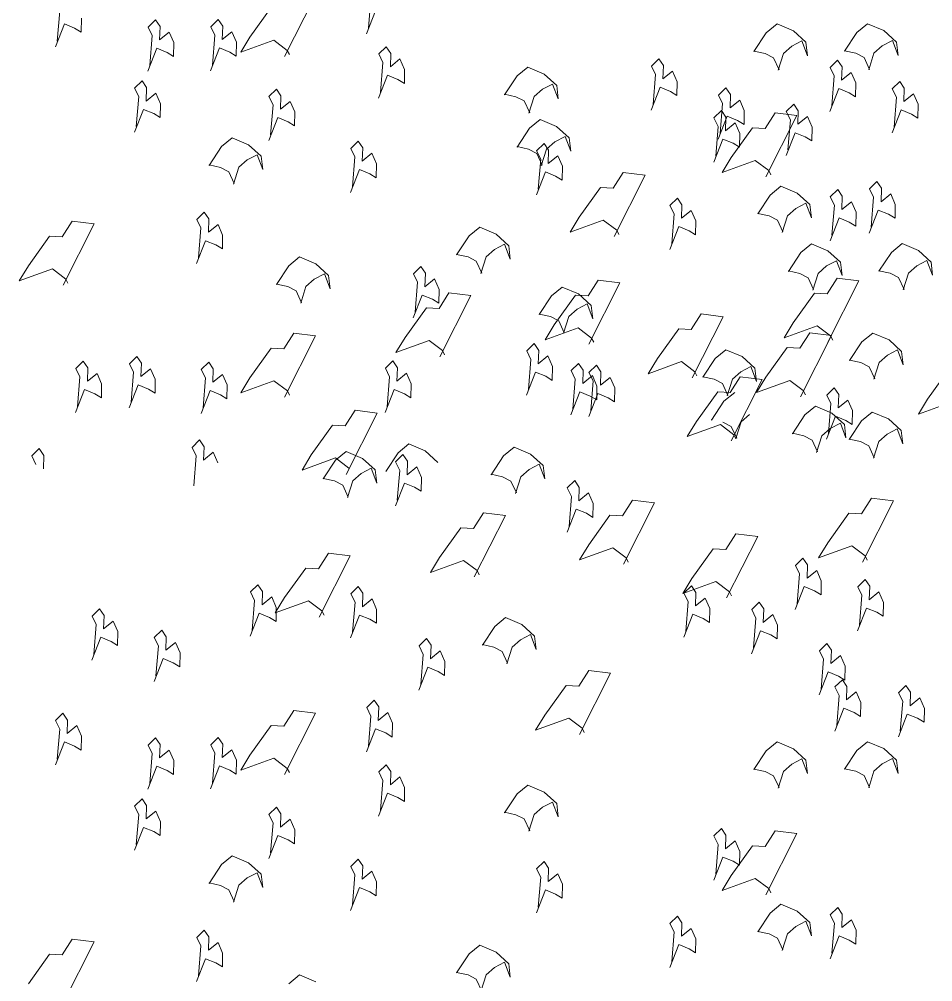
# Model space of a CAD drawing. Header units: millimetres. Extents: x 318905 to 439572, y -5133 to 105868.
# Drawn here: x 437510 to 438276, y 663 to 1470 of the extents above; entities that cross this region are included whole.
import ezdxf

# ---------------------------------------------------------------- set-up
doc = ezdxf.new("R2010")
doc.units = ezdxf.units.MM
doc.header["$MEASUREMENT"] = 0
doc.layers.add('INTI_Agencement_Stylo_No__82', color=7, linetype='Continuous', lineweight=13, true_color=0xaaaaaa)

# ---------------------------------------------------------------- blocks, each defined once
blk = doc.blocks.new('haie[5]', base_point=(438117.27, -361.73))
at = {"layer": 'INTI_Agencement_Stylo_No__82', "linetype": 'Continuous'}
for p, q in [((437732.18, 1438.63), (437758.23, 1490.01)), ((437804.64, 1487.72), (437802.62, 1462.59)), ((437720.92, 1479.79), (437703.06, 1454.93)), ((437543.61, 1476.78), (437541.59, 1451.65)), ((437561.59, 1459.2), (437561.78, 1470.8)), ((437623.94, 1469.53), (437617.71, 1463.38)), ((437627.76, 1463.89), (437623.94, 1469.53)), ((437676.55, 1469.75), (437670.31, 1463.6)), ((437680.37, 1464.14), (437676.55, 1469.75)), ((437801.02, 1457.82), (437808.54, 1477.08)), ((437539.98, 1446.86), (437547.49, 1466.1)), ((437547.49, 1466.1), (437556.14, 1462.58)), ((437556.14, 1462.58), (437561.59, 1459.2)), ((437617.71, 1463.38), (437621.16, 1456.31)), ((437627.37, 1452.64), (437627.76, 1463.89)), ((437670.31, 1463.6), (437673.78, 1456.52)), ((437679.97, 1452.89), (437680.37, 1464.14)), ((438145.3, 1466), (438136.31, 1458.69)), ((438159.01, 1460.15), (438145.3, 1466)), ((438221.22, 1466.18), (438212.21, 1458.88)), ((438234.91, 1460.4), (438221.22, 1466.18)), ((437621.16, 1456.31), (437619.14, 1431.17)), ((437635.47, 1459.24), (437627.37, 1452.64)), ((437639.32, 1450.35), (437635.47, 1459.24)), ((437673.78, 1456.52), (437671.75, 1431.42)), ((437688.1, 1459.45), (437679.97, 1452.89)), ((437691.95, 1450.6), (437688.1, 1459.45)), ((437703.06, 1454.93), (437695.43, 1442.22)), ((438136.31, 1458.69), (438125.92, 1442.89)), ((438169.57, 1450.6), (438159.01, 1460.15)), ((438212.21, 1458.88), (438201.83, 1443.11)), ((438245.49, 1450.79), (438234.91, 1460.4)), ((437617.53, 1426.35), (437625.06, 1445.63)), ((437625.06, 1445.63), (437633.68, 1442.08)), ((437639.15, 1438.73), (437639.32, 1450.35)), ((437670.15, 1426.66), (437677.68, 1445.88)), ((437677.68, 1445.88), (437686.29, 1442.33)), ((437691.74, 1438.97), (437691.95, 1450.6)), ((437695.43, 1442.22), (437723.22, 1452.36)), ((437723.22, 1452.36), (437734.51, 1443.84)), ((437817.51, 1446.94), (437811.29, 1440.81)), ((437821.35, 1441.32), (437817.51, 1446.94)), ((438150.71, 1441.3), (438157.71, 1447.45)), ((438157.71, 1447.45), (438166.2, 1451.85)), ((438166.2, 1451.85), (438170.89, 1439.4)), ((438170.89, 1439.4), (438169.57, 1450.6)), ((438226.64, 1441.51), (438233.64, 1447.67)), ((438233.64, 1447.67), (438242.12, 1452.06)), ((438242.12, 1452.06), (438246.81, 1439.63)), ((438246.81, 1439.63), (438245.49, 1450.79)), ((437633.68, 1442.08), (437639.15, 1438.73)), ((437686.29, 1442.33), (437691.74, 1438.97)), ((437734.51, 1443.84), (437736.26, 1440.31)), ((437811.29, 1440.81), (437814.75, 1433.75)), ((437820.95, 1430.06), (437821.35, 1441.32)), ((438125.92, 1442.89), (438125.92, 1443.27)), ((438125.92, 1443.27), (438135.45, 1441.22)), ((438135.45, 1441.22), (438142.39, 1437.55)), ((438142.39, 1437.55), (438147, 1427.66)), ((438146.27, 1427.29), (438150.71, 1441.3)), ((438201.83, 1443.11), (438201.83, 1443.5)), ((438201.83, 1443.5), (438211.38, 1441.4)), ((438211.38, 1441.4), (438218.33, 1437.79)), ((438218.33, 1437.79), (438222.92, 1427.87)), ((438222.19, 1427.49), (438226.64, 1441.51)), ((437814.75, 1433.75), (437812.72, 1408.63)), ((437829.05, 1436.64), (437820.95, 1430.06)), ((437832.9, 1427.79), (437829.05, 1436.64)), ((437936.19, 1429.81), (437927.2, 1422.46)), ((437949.9, 1423.94), (437936.19, 1429.81)), ((438046.19, 1436.72), (438039.94, 1430.64)), ((438039.94, 1430.64), (438043.39, 1423.51)), ((438049.98, 1431.1), (438046.19, 1436.72)), ((438049.59, 1419.88), (438049.98, 1431.1)), ((438196.04, 1435.72), (438189.81, 1429.6)), ((438189.81, 1429.6), (438193.28, 1422.49)), ((438199.88, 1430.09), (438196.04, 1435.72)), ((438199.48, 1418.82), (438199.88, 1430.09)), ((437811.1, 1403.85), (437818.61, 1423.09)), ((437818.61, 1423.09), (437827.27, 1419.54)), ((437832.71, 1416.17), (437832.9, 1427.79)), ((437927.2, 1422.46), (437916.82, 1406.69)), ((437960.48, 1414.37), (437949.9, 1423.94)), ((438043.39, 1423.51), (438041.38, 1398.39)), ((438057.7, 1426.44), (438049.59, 1419.88)), ((438061.56, 1417.56), (438057.7, 1426.44)), ((438193.28, 1422.49), (438191.24, 1397.37)), ((438207.57, 1425.42), (438199.48, 1418.82)), ((438211.42, 1416.57), (438207.57, 1425.42)), ((437612.69, 1418.26), (437606.45, 1412.13)), ((437616.52, 1412.64), (437612.69, 1418.26)), ((437827.27, 1419.54), (437832.71, 1416.17)), ((437948.61, 1411.26), (437957.09, 1415.62)), ((437957.09, 1415.62), (437961.77, 1403.23)), ((437961.77, 1403.23), (437960.48, 1414.37)), ((438039.77, 1393.6), (438047.29, 1412.87)), ((438047.29, 1412.87), (438055.92, 1409.3)), ((438061.37, 1405.96), (438061.56, 1417.56)), ((438211.25, 1404.95), (438211.42, 1416.57)), ((438248.26, 1417.78), (438242.02, 1411.61)), ((438252.07, 1412.12), (438248.26, 1417.78)), ((437606.45, 1412.13), (437609.9, 1405.07)), ((437609.9, 1405.07), (437607.88, 1379.91)), ((437616.11, 1401.38), (437616.52, 1412.64)), ((437624.2, 1407.96), (437616.11, 1401.38)), ((437628.07, 1399.1), (437624.2, 1407.96)), ((437725.34, 1411.36), (437719.12, 1405.23)), ((437719.12, 1405.23), (437722.57, 1398.14)), ((437729.17, 1405.78), (437725.34, 1411.36)), ((437728.77, 1394.52), (437729.17, 1405.78)), ((437916.82, 1406.69), (437916.82, 1407.1)), ((437916.82, 1407.1), (437926.35, 1404.99)), ((437926.35, 1404.99), (437933.29, 1401.4)), ((437937.17, 1391.07), (437941.61, 1405.09)), ((437941.61, 1405.09), (437948.61, 1411.26)), ((438055.92, 1409.3), (438061.37, 1405.96)), ((438102.49, 1412.51), (438096.23, 1406.37)), ((438096.23, 1406.37), (438099.68, 1399.3)), ((438106.28, 1406.91), (438102.49, 1412.51)), ((438105.89, 1395.66), (438106.28, 1406.91)), ((438189.63, 1392.59), (438197.16, 1411.82)), ((438197.16, 1411.82), (438205.79, 1408.3)), ((438205.79, 1408.3), (438211.25, 1404.95)), ((438242.02, 1411.61), (438245.48, 1404.57)), ((438251.67, 1400.87), (438252.07, 1412.12)), ((438259.8, 1407.45), (438251.67, 1400.87)), ((438263.63, 1398.6), (438259.8, 1407.45)), ((437627.88, 1387.46), (437628.07, 1399.1)), ((437722.57, 1398.14), (437720.55, 1373.03)), ((437736.88, 1401.1), (437728.77, 1394.52)), ((437740.72, 1392.2), (437736.88, 1401.1)), ((437933.29, 1401.4), (437937.91, 1391.49)), ((438099.68, 1399.3), (438097.66, 1374.17)), ((438114, 1402.22), (438105.89, 1395.66)), ((438117.87, 1393.36), (438114, 1402.22)), ((438159.28, 1398.73), (438153.03, 1392.56)), ((438163.1, 1393.07), (438159.28, 1398.73)), ((438245.48, 1404.57), (438243.44, 1379.43)), ((438263.44, 1386.98), (438263.63, 1398.6)), ((437606.28, 1375.13), (437613.8, 1394.36)), ((437613.8, 1394.36), (437622.45, 1390.82)), ((437622.45, 1390.82), (437627.88, 1387.46)), ((437740.55, 1380.6), (437740.72, 1392.2)), ((438098.69, 1393.33), (438092.44, 1387.21)), ((438096.07, 1369.41), (438103.58, 1388.64)), ((438102.49, 1387.69), (438098.69, 1393.33)), ((438103.58, 1388.64), (438112.2, 1385.08)), ((438117.67, 1381.72), (438117.87, 1393.36)), ((438143.76, 1391.53), (438135.39, 1378.4)), ((438136.01, 1337.79), (438162.05, 1389.19)), ((438162.05, 1389.19), (438143.76, 1391.53)), ((438153.03, 1392.56), (438156.49, 1385.51)), ((438162.69, 1381.82), (438163.1, 1393.07)), ((438241.85, 1374.6), (438249.37, 1393.85)), ((438249.37, 1393.85), (438258, 1390.33)), ((438258, 1390.33), (438263.44, 1386.98)), ((437718.94, 1368.27), (437726.44, 1387.5)), ((437726.44, 1387.5), (437735.11, 1383.95)), ((437735.11, 1383.95), (437740.55, 1380.6)), ((437946.63, 1385.85), (437937.62, 1378.49)), ((437960.33, 1380.01), (437946.63, 1385.85)), ((438092.44, 1387.21), (438095.89, 1380.1)), ((438102.09, 1376.42), (438102.49, 1387.69)), ((438110.19, 1383), (438102.09, 1376.42)), ((438114.06, 1374.18), (438110.19, 1383)), ((438112.2, 1385.08), (438117.67, 1381.72)), ((438156.49, 1385.51), (438154.47, 1360.37)), ((438170.81, 1388.38), (438162.69, 1381.82)), ((438174.66, 1379.55), (438170.81, 1388.38)), ((437937.62, 1378.49), (437927.25, 1362.7)), ((437970.91, 1370.41), (437960.33, 1380.01)), ((438095.89, 1380.1), (438093.86, 1354.98)), ((438124.75, 1378.95), (438106.87, 1354.13)), ((438113.86, 1362.54), (438114.06, 1374.18)), ((438135.39, 1378.4), (438124.75, 1378.95)), ((438152.87, 1355.55), (438160.39, 1374.8)), ((438160.39, 1374.8), (438169.03, 1371.28)), ((438174.45, 1367.91), (438174.66, 1379.55)), ((437688.32, 1370.47), (437679.33, 1363.15)), ((437702.02, 1364.67), (437688.32, 1370.47)), ((437712.59, 1355.06), (437702.02, 1364.67)), ((437794.01, 1367.77), (437787.77, 1361.62)), ((437797.84, 1362.14), (437794.01, 1367.77)), ((437949.88, 1365.79), (437943.64, 1359.71)), ((437953.7, 1360.22), (437949.88, 1365.79)), ((437952.04, 1361.11), (437959.04, 1367.26)), ((437959.04, 1367.26), (437967.53, 1371.67)), ((437967.53, 1371.67), (437972.22, 1359.23)), ((437972.22, 1359.23), (437970.91, 1370.41)), ((438092.27, 1350.18), (438099.8, 1369.41)), ((438099.8, 1369.41), (438108.42, 1365.91)), ((438108.42, 1365.91), (438113.86, 1362.54)), ((438169.03, 1371.28), (438174.45, 1367.91)), ((437679.33, 1363.15), (437668.94, 1347.38)), ((437700.74, 1351.9), (437709.21, 1356.31)), ((437709.21, 1356.31), (437713.89, 1343.88)), ((437787.77, 1361.62), (437791.22, 1354.56)), ((437797.44, 1350.93), (437797.84, 1362.14)), ((437805.53, 1357.5), (437797.44, 1350.93)), ((437809.39, 1348.62), (437805.53, 1357.5)), ((437927.25, 1362.7), (437927.25, 1363.12)), ((437927.25, 1363.12), (437936.79, 1361.04)), ((437936.79, 1361.04), (437943.73, 1357.36)), ((437943.64, 1359.71), (437947.1, 1352.63)), ((437943.73, 1357.36), (437948.34, 1347.49)), ((437947.6, 1347.1), (437952.04, 1361.11)), ((437953.31, 1348.95), (437953.7, 1360.22)), ((437693.73, 1345.78), (437700.74, 1351.9)), ((437713.89, 1343.88), (437712.59, 1355.06)), ((437791.22, 1354.56), (437789.2, 1329.44)), ((437809.19, 1337.02), (437809.39, 1348.62)), ((437947.1, 1352.63), (437945.08, 1327.48)), ((437961.41, 1355.51), (437953.31, 1348.95)), ((437965.25, 1346.64), (437961.41, 1355.51)), ((438106.87, 1354.13), (438099.25, 1341.4)), ((438099.25, 1341.4), (438127.04, 1351.52)), ((438127.04, 1351.52), (438138.35, 1343.03)), ((437668.94, 1347.38), (437668.94, 1347.75)), ((437668.94, 1347.75), (437678.48, 1345.66)), ((437678.48, 1345.66), (437685.42, 1342.04)), ((437685.42, 1342.04), (437690.03, 1332.11)), ((437689.31, 1331.76), (437693.73, 1345.78)), ((437787.59, 1324.66), (437795.11, 1343.92)), ((437795.11, 1343.92), (437803.74, 1340.35)), ((437803.74, 1340.35), (437809.19, 1337.02)), ((437943.46, 1322.7), (437951, 1341.92)), ((437951, 1341.92), (437959.62, 1338.35)), ((437965.08, 1335.04), (437965.25, 1346.64)), ((438016.32, 1341.44), (438007.94, 1328.36)), ((438034.62, 1339.13), (438016.32, 1341.44)), ((438138.35, 1343.03), (438140.09, 1339.48)), ((437959.62, 1338.35), (437965.08, 1335.04)), ((438008.58, 1287.79), (438034.62, 1339.13)), ((438229.12, 1333.76), (438222.91, 1327.66)), ((438232.94, 1328.18), (438229.12, 1333.76)), ((437997.32, 1328.91), (437979.45, 1304.09)), ((438007.94, 1328.36), (437997.32, 1328.91)), ((438148.56, 1329.9), (438139.57, 1322.53)), ((438162.27, 1324.03), (438148.56, 1329.9)), ((438172.85, 1314.44), (438162.27, 1324.03)), ((438196.19, 1327.17), (438189.96, 1321)), ((438200.01, 1321.53), (438196.19, 1327.17)), ((438222.91, 1327.66), (438226.36, 1320.6)), ((438232.55, 1316.91), (438232.94, 1328.18)), ((438061.76, 1319.92), (438055.53, 1313.75)), ((438065.59, 1314.28), (438061.76, 1319.92)), ((438139.57, 1322.53), (438129.19, 1306.75)), ((438189.96, 1321), (438193.43, 1313.95)), ((438199.62, 1310.26), (438200.01, 1321.53)), ((438207.71, 1316.85), (438199.62, 1310.26)), ((438211.57, 1308.01), (438207.71, 1316.85)), ((438226.36, 1320.6), (438224.33, 1295.44)), ((438240.67, 1323.48), (438232.55, 1316.91)), ((438244.53, 1314.61), (438240.67, 1323.48)), ((437664.86, 1308.15), (437658.64, 1302.02)), ((437668.69, 1302.53), (437664.86, 1308.15)), ((438055.53, 1313.75), (438058.97, 1306.69)), ((438065.2, 1303.01), (438065.59, 1314.28)), ((438073.29, 1309.6), (438065.2, 1303.01)), ((438077.13, 1300.75), (438073.29, 1309.6)), ((438153.98, 1305.12), (438160.97, 1311.3)), ((438160.97, 1311.3), (438169.47, 1315.71)), ((438169.47, 1315.71), (438174.15, 1303.26)), ((438174.15, 1303.26), (438172.85, 1314.44)), ((438193.43, 1313.95), (438191.39, 1288.82)), ((438211.39, 1296.37), (438211.57, 1308.01)), ((438222.73, 1290.66), (438230.26, 1309.89)), ((438230.26, 1309.89), (438238.88, 1306.35)), ((438244.33, 1303.02), (438244.53, 1314.61)), ((437554.17, 1300.56), (437545.81, 1287.46)), ((437572.48, 1298.23), (437554.17, 1300.56)), ((437658.64, 1302.02), (437662.09, 1294.94)), ((437668.3, 1291.26), (437668.69, 1302.53)), ((437979.45, 1304.09), (437971.81, 1291.34)), ((437971.81, 1291.34), (437999.61, 1301.48)), ((437999.61, 1301.48), (438010.91, 1292.98)), ((438058.97, 1306.69), (438056.96, 1281.57)), ((438076.97, 1289.12), (438077.13, 1300.75)), ((438129.19, 1306.75), (438129.19, 1307.12)), ((438129.19, 1307.12), (438138.73, 1305.08)), ((438138.73, 1305.08), (438145.67, 1301.41)), ((438145.67, 1301.41), (438150.28, 1291.52)), ((438149.54, 1291.12), (438153.98, 1305.12)), ((438189.79, 1284.06), (438197.32, 1303.3)), ((438197.32, 1303.3), (438205.94, 1299.73)), ((438205.94, 1299.73), (438211.39, 1296.37)), ((438238.88, 1306.35), (438244.33, 1303.02)), ((437546.42, 1246.87), (437572.48, 1298.23)), ((437662.09, 1294.94), (437660.06, 1269.78)), ((437676.4, 1297.85), (437668.3, 1291.26)), ((437680.26, 1288.97), (437676.4, 1297.85)), ((437895.96, 1295.47), (437886.96, 1288.17)), ((437909.65, 1289.63), (437895.96, 1295.47)), ((438010.91, 1292.98), (438012.64, 1289.4)), ((438055.35, 1276.81), (438062.88, 1296.05)), ((438062.88, 1296.05), (438071.51, 1292.48)), ((438071.51, 1292.48), (438076.97, 1289.12)), ((437535.17, 1287.98), (437517.3, 1263.19)), ((437545.81, 1287.46), (437535.17, 1287.98)), ((437658.46, 1265.01), (437665.99, 1284.23)), ((437665.99, 1284.23), (437674.61, 1280.7)), ((437680.08, 1277.39), (437680.26, 1288.97)), ((437886.96, 1288.17), (437876.55, 1272.37)), ((437920.22, 1280.02), (437909.65, 1289.63)), ((437674.61, 1280.7), (437680.08, 1277.39)), ((437901.38, 1270.71), (437908.37, 1276.92)), ((437908.37, 1276.92), (437916.85, 1281.33)), ((437916.85, 1281.33), (437921.51, 1268.86)), ((437921.51, 1268.86), (437920.22, 1280.02)), ((438174.31, 1281.58), (438165.29, 1274.23)), ((438187.99, 1275.71), (438174.31, 1281.58)), ((438198.57, 1266.12), (438187.99, 1275.71)), ((438250.2, 1281.74), (438241.2, 1274.41)), ((438263.92, 1275.94), (438250.2, 1281.74)), ((438274.48, 1266.35), (438263.92, 1275.94)), ((437744.79, 1270.56), (437735.77, 1263.24)), ((437758.48, 1264.76), (437744.79, 1270.56)), ((437876.55, 1272.37), (437876.55, 1272.75)), ((437876.55, 1272.75), (437886.11, 1270.68)), ((437886.11, 1270.68), (437893.05, 1267.03)), ((437896.92, 1256.69), (437901.38, 1270.71)), ((438165.29, 1274.23), (438154.9, 1258.45)), ((438186.7, 1263.02), (438195.19, 1267.37)), ((438195.19, 1267.37), (438199.87, 1254.98)), ((438241.2, 1274.41), (438230.83, 1258.67)), ((438262.62, 1263.21), (438271.11, 1267.62)), ((438271.11, 1267.62), (438275.79, 1255.18)), ((437517.3, 1263.19), (437509.67, 1250.46)), ((437509.67, 1250.46), (437537.46, 1260.58)), ((437537.46, 1260.58), (437548.75, 1252.07)), ((437735.77, 1263.24), (437725.41, 1247.49)), ((437769.06, 1255.17), (437758.48, 1264.76)), ((437846.5, 1262.52), (437840.27, 1256.37)), ((437850.33, 1256.86), (437846.5, 1262.52)), ((437893.05, 1267.03), (437897.67, 1257.11)), ((438179.7, 1256.84), (438186.7, 1263.02)), ((438199.87, 1254.98), (438198.57, 1266.12)), ((438255.62, 1257.04), (438262.62, 1263.21)), ((438275.79, 1255.18), (438274.48, 1266.35)), ((437548.75, 1252.07), (437550.51, 1248.52)), ((437750.18, 1245.82), (437757.19, 1252.03)), ((437757.19, 1252.03), (437765.68, 1256.42)), ((437765.68, 1256.42), (437770.35, 1243.98)), ((437770.35, 1243.98), (437769.06, 1255.17)), ((437840.27, 1256.37), (437843.73, 1249.31)), ((437849.93, 1245.62), (437850.33, 1256.86)), ((437858.03, 1252.19), (437849.93, 1245.62)), ((437861.88, 1243.34), (437858.03, 1252.19)), ((438154.9, 1258.45), (438154.9, 1258.83)), ((438154.9, 1258.83), (438164.43, 1256.76)), ((438164.43, 1256.76), (438171.39, 1253.13)), ((438171.39, 1253.13), (438175.99, 1243.19)), ((438175.25, 1242.83), (438179.7, 1256.84)), ((438195.67, 1252.83), (438187.31, 1239.7)), ((438213.97, 1250.5), (438195.67, 1252.83)), ((438230.83, 1258.67), (438230.83, 1259.05)), ((438230.83, 1259.05), (438240.35, 1256.94)), ((438240.35, 1256.94), (438247.31, 1253.36)), ((438247.31, 1253.36), (438251.92, 1243.43)), ((438251.17, 1243.01), (438255.62, 1257.04)), ((437725.41, 1247.49), (437725.4, 1247.85)), ((437725.4, 1247.85), (437734.94, 1245.77)), ((437734.94, 1245.77), (437741.88, 1242.15)), ((437745.75, 1231.81), (437750.18, 1245.82)), ((437843.73, 1249.31), (437841.7, 1224.17)), ((437861.71, 1231.72), (437861.88, 1243.34)), ((437965.18, 1245.36), (437956.18, 1237.99)), ((437978.88, 1239.52), (437965.18, 1245.36)), ((437995.21, 1251.1), (437986.84, 1238.01)), ((437987.47, 1197.4), (438013.51, 1248.78)), ((438013.51, 1248.78), (437995.21, 1251.1)), ((438187.93, 1199.1), (438213.97, 1250.5)), ((437741.88, 1242.15), (437746.48, 1232.23)), ((437840.09, 1219.39), (437847.61, 1238.63)), ((437847.61, 1238.63), (437856.25, 1235.06)), ((437856.25, 1235.06), (437861.71, 1231.72)), ((437870.15, 1240.49), (437861.78, 1227.36)), ((437862.43, 1186.77), (437888.44, 1238.15)), ((437888.44, 1238.15), (437870.15, 1240.49)), ((437956.18, 1237.99), (437945.8, 1222.21)), ((437976.2, 1238.52), (437958.34, 1213.66)), ((437986.84, 1238.01), (437976.2, 1238.52)), ((437989.47, 1229.97), (437978.88, 1239.52)), ((438176.67, 1240.22), (438158.79, 1215.4)), ((438187.31, 1239.7), (438176.67, 1240.22)), ((437851.16, 1227.88), (437833.3, 1203.07)), ((437861.78, 1227.36), (437851.16, 1227.88)), ((437977.58, 1226.81), (437986.08, 1231.18)), ((437986.08, 1231.18), (437990.77, 1218.77)), ((437990.77, 1218.77), (437989.47, 1229.97)), ((437945.8, 1222.21), (437945.8, 1222.63)), ((437945.8, 1222.63), (437955.34, 1220.55)), ((437955.34, 1220.55), (437962.29, 1216.94)), ((437966.15, 1206.59), (437970.6, 1220.62)), ((437970.6, 1220.62), (437977.58, 1226.81)), ((438081.8, 1222.79), (438073.43, 1209.71)), ((438074.06, 1169.07), (438100.09, 1220.48)), ((438100.09, 1220.48), (438081.8, 1222.79)), ((437958.34, 1213.66), (437950.72, 1201)), ((437950.72, 1201), (437978.5, 1211.13)), ((437962.29, 1216.94), (437966.9, 1207.01)), ((437978.5, 1211.13), (437989.81, 1202.61)), ((438158.79, 1215.4), (438151.17, 1202.66)), ((438151.17, 1202.66), (438178.96, 1212.82)), ((438178.96, 1212.82), (438190.28, 1204.3)), ((437739.98, 1206.73), (437731.62, 1193.58)), ((437732.24, 1152.99), (437758.28, 1204.37)), ((437758.28, 1204.37), (437739.98, 1206.73)), ((437833.3, 1203.07), (437825.67, 1190.32)), ((438062.81, 1210.22), (438044.93, 1185.35)), ((438073.43, 1209.71), (438062.81, 1210.22)), ((438172.74, 1207.08), (438164.37, 1193.98)), ((438164.99, 1153.37), (438191.03, 1204.73)), ((438191.03, 1204.73), (438172.74, 1207.08)), ((438190.28, 1204.3), (438192.02, 1200.74)), ((438225.57, 1206.79), (438216.58, 1199.47)), ((438239.27, 1200.94), (438225.57, 1206.79)), ((437825.67, 1190.32), (437853.45, 1200.48)), ((437853.45, 1200.48), (437864.74, 1192)), ((437941.61, 1197.89), (437935.38, 1191.72)), ((437945.43, 1192.25), (437941.61, 1197.89)), ((437989.81, 1202.61), (437991.55, 1199.07)), ((438216.58, 1199.47), (438206.18, 1183.7)), ((438249.82, 1191.37), (438239.27, 1200.94)), ((437608.36, 1187.14), (437602.12, 1181.01)), ((437612.18, 1181.53), (437608.36, 1187.14)), ((437720.99, 1194.13), (437703.13, 1169.31)), ((437731.62, 1193.58), (437720.99, 1194.13)), ((437864.74, 1192), (437866.49, 1188.42)), ((437935.38, 1191.72), (437938.83, 1184.68)), ((437945.04, 1180.98), (437945.43, 1192.25)), ((437953.14, 1187.56), (437945.04, 1180.98)), ((437956.99, 1178.74), (437953.14, 1187.56)), ((438102.43, 1192.82), (438093.43, 1185.5)), ((438116.13, 1186.98), (438102.43, 1192.82)), ((438126.69, 1177.39), (438116.13, 1186.98)), ((438153.72, 1194.51), (438135.87, 1169.69)), ((438164.37, 1193.98), (438153.72, 1194.51)), ((438230.98, 1182.09), (438237.97, 1188.23)), ((438237.97, 1188.23), (438246.48, 1192.62)), ((438246.48, 1192.62), (438251.14, 1180.19)), ((438251.14, 1180.19), (438249.82, 1191.37)), ((437563.41, 1183.25), (437557.16, 1177.1)), ((437567.2, 1177.59), (437563.41, 1183.25)), ((437602.12, 1181.01), (437605.57, 1173.91)), ((437611.79, 1170.27), (437612.18, 1181.53)), ((437668.66, 1182.39), (437662.39, 1176.26)), ((437672.47, 1176.78), (437668.66, 1182.39)), ((437822.99, 1183.34), (437816.77, 1177.2)), ((437826.82, 1177.69), (437822.99, 1183.34)), ((437938.83, 1184.68), (437936.81, 1159.56)), ((437956.8, 1167.11), (437956.99, 1178.74)), ((437978.86, 1181.33), (437972.63, 1175.24)), ((437982.69, 1175.74), (437978.86, 1181.33)), ((437993.83, 1179.94), (437987.58, 1173.8)), ((437997.63, 1174.31), (437993.83, 1179.94)), ((438044.93, 1185.35), (438037.31, 1172.67)), ((438037.31, 1172.67), (438065.1, 1182.78)), ((438065.1, 1182.78), (438076.39, 1174.28)), ((438093.43, 1185.5), (438083.06, 1169.73)), ((438114.83, 1174.25), (438123.33, 1178.66)), ((438123.33, 1178.66), (438128.01, 1166.22)), ((438206.18, 1183.7), (438206.17, 1184.04)), ((438206.17, 1184.04), (438215.72, 1181.99)), ((438215.72, 1181.99), (438222.67, 1178.34)), ((438226.55, 1168.08), (438230.98, 1182.09)), ((437557.16, 1177.1), (437560.62, 1170.02)), ((437566.81, 1166.34), (437567.2, 1177.59)), ((437574.91, 1172.9), (437566.81, 1166.34)), ((437578.79, 1164.09), (437574.91, 1172.9)), ((437605.57, 1173.91), (437603.56, 1148.78)), ((437619.89, 1176.88), (437611.79, 1170.27)), ((437623.74, 1167.98), (437619.89, 1176.88)), ((437662.39, 1176.26), (437665.87, 1169.18)), ((437672.07, 1165.51), (437672.47, 1176.78)), ((437680.19, 1172.09), (437672.07, 1165.51)), ((437684.04, 1163.26), (437680.19, 1172.09)), ((437816.77, 1177.2), (437820.2, 1170.12)), ((437826.43, 1166.45), (437826.82, 1177.69)), ((437834.53, 1173.06), (437826.43, 1166.45)), ((437838.38, 1164.18), (437834.53, 1173.06)), ((437935.2, 1154.73), (437942.73, 1173.95)), ((437942.73, 1173.95), (437951.35, 1170.47)), ((437972.63, 1175.24), (437976.08, 1168.19)), ((437982.3, 1164.49), (437982.69, 1175.74)), ((437990.39, 1171.07), (437982.3, 1164.49)), ((437987.58, 1173.8), (437991.03, 1166.73)), ((437994.24, 1162.19), (437990.39, 1171.07)), ((437997.22, 1163.02), (437997.63, 1174.31)), ((438076.39, 1174.28), (438078.12, 1170.75)), ((438107.83, 1168.13), (438114.83, 1174.25)), ((438128.01, 1166.22), (438126.69, 1177.39)), ((438222.67, 1178.34), (438227.27, 1168.43)), ((438289.47, 1176.25), (438271.62, 1151.4)), ((437560.62, 1170.02), (437558.59, 1144.92)), ((437578.58, 1152.47), (437578.79, 1164.09)), ((437601.94, 1144.03), (437609.46, 1163.26)), ((437609.46, 1163.26), (437618.1, 1159.74)), ((437623.56, 1156.32), (437623.74, 1167.98)), ((437665.87, 1169.18), (437663.84, 1144.06)), ((437683.83, 1151.62), (437684.04, 1163.26)), ((437703.13, 1169.31), (437695.49, 1156.56)), ((437695.49, 1156.56), (437723.29, 1166.71)), ((437723.29, 1166.71), (437734.58, 1158.17)), ((437820.2, 1170.12), (437818.19, 1144.98)), ((437838.16, 1152.54), (437838.38, 1164.18)), ((437951.35, 1170.47), (437956.8, 1167.11)), ((437976.08, 1168.19), (437974.06, 1143.04)), ((437991.03, 1166.73), (437989.01, 1141.59)), ((438005.34, 1169.6), (437997.22, 1163.02)), ((438009.2, 1160.77), (438005.34, 1169.6)), ((438083.06, 1169.73), (438083.05, 1170.12)), ((438083.05, 1170.12), (438092.59, 1168.03)), ((438092.59, 1168.03), (438099.52, 1164.39)), ((438099.52, 1164.39), (438104.13, 1154.46)), ((438103.39, 1154.11), (438107.83, 1168.13)), ((438114.51, 1170.04), (438106.14, 1156.93)), ((438106.78, 1116.3), (438132.79, 1167.68)), ((438132.79, 1167.68), (438114.51, 1170.04)), ((438135.87, 1169.69), (438128.23, 1156.96)), ((438128.23, 1156.96), (438156.03, 1167.1)), ((438156.03, 1167.1), (438167.34, 1158.59)), ((437556.99, 1140.1), (437564.5, 1159.33)), ((437564.5, 1159.33), (437573.14, 1155.81)), ((437573.14, 1155.81), (437578.58, 1152.47)), ((437618.1, 1159.74), (437623.56, 1156.32)), ((437662.25, 1139.24), (437669.76, 1158.51)), ((437669.76, 1158.51), (437678.41, 1155)), ((437678.41, 1155), (437683.83, 1151.62)), ((437734.58, 1158.17), (437736.33, 1154.63)), ((437816.58, 1140.22), (437824.1, 1159.44)), ((437824.1, 1159.44), (437832.74, 1155.91)), ((437832.74, 1155.91), (437838.16, 1152.54)), ((437972.46, 1138.24), (437979.98, 1157.47)), ((437979.98, 1157.47), (437988.62, 1153.93)), ((437987.41, 1136.79), (437994.92, 1156.02)), ((437994.07, 1150.62), (437994.24, 1162.19)), ((437994.92, 1156.02), (438003.56, 1152.5)), ((438009.01, 1149.14), (438009.2, 1160.77)), ((438095.52, 1157.46), (438077.65, 1132.59)), ((438106.14, 1156.93), (438095.52, 1157.46)), ((438109.81, 1156.95), (438100.81, 1149.65)), ((438167.34, 1158.59), (438169.07, 1155.04)), ((438193.22, 1160.83), (438186.97, 1154.68)), ((438186.97, 1154.68), (438190.44, 1147.61)), ((438197.05, 1155.21), (438193.22, 1160.83)), ((438196.64, 1143.94), (438197.05, 1155.21)), ((437988.62, 1153.93), (437994.07, 1150.62)), ((438003.56, 1152.5), (438009.01, 1149.14)), ((438100.81, 1149.65), (438090.42, 1133.84)), ((438190.44, 1147.61), (438188.4, 1122.48)), ((438204.76, 1150.55), (438196.64, 1143.94)), ((438208.59, 1141.68), (438204.76, 1150.55)), ((438271.62, 1151.4), (438263.98, 1138.69)), ((438263.98, 1138.69), (438291.77, 1148.83)), ((437791.53, 1141.98), (437783.15, 1128.86)), ((437783.78, 1088.25), (437809.83, 1139.65)), ((437809.83, 1139.65), (437791.53, 1141.98)), ((438115.2, 1132.24), (438122.21, 1138.38)), ((438177.55, 1145.44), (438168.54, 1138.11)), ((438191.25, 1139.59), (438177.55, 1145.44)), ((438201.84, 1129.96), (438191.25, 1139.59)), ((438208.4, 1130.03), (438208.59, 1141.68)), ((438225.17, 1140.53), (438216.17, 1133.21)), ((438238.88, 1134.71), (438225.17, 1140.53)), ((438077.65, 1132.59), (438070.02, 1119.91)), ((438090.42, 1133.84), (438090.41, 1134.2)), ((438099.94, 1132.16), (438106.89, 1128.52)), ((438110.79, 1118.19), (438115.2, 1132.24)), ((438168.54, 1138.11), (438158.17, 1122.31)), ((438186.81, 1117.7), (438194.34, 1136.97)), ((438189.95, 1126.84), (438198.45, 1131.27)), ((438194.34, 1136.97), (438202.97, 1133.41)), ((438198.45, 1131.27), (438203.14, 1118.82)), ((438202.97, 1133.41), (438208.4, 1130.03)), ((438216.17, 1133.21), (438205.8, 1117.43)), ((438249.46, 1125.12), (438238.88, 1134.71)), ((437772.53, 1129.41), (437754.66, 1104.55)), ((437783.15, 1128.86), (437772.53, 1129.41)), ((438070.02, 1119.91), (438097.82, 1130.05)), ((438097.82, 1130.05), (438109.1, 1121.53)), ((438106.89, 1128.52), (438111.49, 1118.6)), ((438158.17, 1122.31), (438158.16, 1122.69)), ((438158.16, 1122.69), (438167.71, 1120.64)), ((438182.97, 1120.68), (438189.95, 1126.84)), ((438203.14, 1118.82), (438201.84, 1129.96)), ((438237.59, 1121.98), (438246.07, 1126.4)), ((438246.07, 1126.4), (438250.76, 1113.94)), ((438250.76, 1113.94), (438249.46, 1125.12)), ((437660.93, 1117.09), (437654.69, 1110.92)), ((437664.72, 1111.41), (437660.93, 1117.09)), ((438109.1, 1121.53), (438110.84, 1118.01)), ((438167.71, 1120.64), (438174.66, 1116.99)), ((438174.66, 1116.99), (438179.27, 1107.06)), ((438178.52, 1106.66), (438182.97, 1120.68)), ((438205.8, 1117.43), (438205.8, 1117.81)), ((438205.8, 1117.81), (438215.33, 1115.76)), ((438215.33, 1115.76), (438222.27, 1112.11)), ((438226.16, 1101.77), (438230.58, 1115.79)), ((438230.58, 1115.79), (438237.59, 1121.98)), ((437526.49, 1109.84), (437520.26, 1103.67)), ((437530.3, 1104.16), (437526.49, 1109.84)), ((437654.69, 1110.92), (437658.14, 1103.87)), ((437664.34, 1100.18), (437664.72, 1111.41)), ((437672.45, 1106.78), (437664.34, 1100.18)), ((437676.3, 1097.89), (437672.45, 1106.78)), ((437783.94, 1107.56), (437774.93, 1100.22)), ((437797.64, 1101.69), (437783.94, 1107.56)), ((437827.55, 1106.38), (437817.17, 1090.6)), ((437836.55, 1113.73), (437827.55, 1106.38)), ((437850.24, 1107.91), (437836.55, 1113.73)), ((437860.82, 1098.32), (437850.24, 1107.91)), ((437924.94, 1111.03), (437915.94, 1103.69)), ((437938.64, 1105.17), (437924.94, 1111.03)), ((438222.27, 1112.11), (438226.89, 1102.18)), ((437520.26, 1103.67), (437523.68, 1096.61)), ((437529.91, 1092.93), (437530.3, 1104.16)), ((437658.14, 1103.87), (437656.12, 1078.73)), ((437754.66, 1104.55), (437747.03, 1091.89)), ((437747.03, 1091.89), (437774.83, 1102)), ((437774.93, 1100.22), (437764.55, 1084.45)), ((437774.83, 1102), (437786.11, 1093.48)), ((437808.22, 1092.14), (437797.64, 1101.69)), ((437831.57, 1104.85), (437825.33, 1098.68)), ((437825.33, 1098.68), (437828.79, 1091.62)), ((437835.38, 1099.19), (437831.57, 1104.85)), ((437834.99, 1087.94), (437835.38, 1099.19)), ((437915.94, 1103.69), (437905.55, 1087.92)), ((437949.2, 1095.6), (437938.64, 1105.17)), ((437796.35, 1088.99), (437804.83, 1093.38)), ((437804.83, 1093.38), (437809.52, 1080.94)), ((437809.52, 1080.94), (437808.22, 1092.14)), ((437828.79, 1091.62), (437826.77, 1066.48)), ((437843.1, 1094.55), (437834.99, 1087.94)), ((437846.95, 1085.69), (437843.1, 1094.55)), ((437930.36, 1086.27), (437937.35, 1092.46)), ((437937.35, 1092.46), (437945.86, 1096.87)), ((437945.86, 1096.87), (437950.52, 1084.42)), ((437950.52, 1084.42), (437949.2, 1095.6)), ((437764.55, 1084.45), (437764.55, 1084.81)), ((437764.55, 1084.81), (437774.1, 1082.76)), ((437774.1, 1082.76), (437781.04, 1079.11)), ((437784.91, 1068.78), (437789.36, 1082.8)), ((437789.36, 1082.8), (437796.35, 1088.99)), ((437846.76, 1074.03), (437846.95, 1085.69)), ((437905.55, 1087.92), (437905.55, 1088.28)), ((437905.55, 1088.28), (437915.11, 1086.22)), ((437915.11, 1086.22), (437922.04, 1082.59)), ((437922.04, 1082.59), (437926.65, 1072.68)), ((437925.91, 1072.26), (437930.36, 1086.27)), ((437975.66, 1083), (437969.41, 1076.84)), ((437979.48, 1077.34), (437975.66, 1083)), ((437781.04, 1079.11), (437785.65, 1069.18)), ((437825.16, 1061.72), (437832.69, 1080.95)), ((437832.69, 1080.95), (437841.32, 1077.41)), ((437841.32, 1077.41), (437846.76, 1074.03)), ((437969.41, 1076.84), (437972.86, 1069.76)), ((437979.08, 1066.09), (437979.48, 1077.34)), ((437972.86, 1069.76), (437970.86, 1044.64)), ((437987.19, 1072.65), (437979.08, 1066.09)), ((437991.03, 1063.84), (437987.19, 1072.65)), ((438024.2, 1066.65), (438015.83, 1053.53)), ((438042.5, 1064.34), (438024.2, 1066.65)), ((438224.64, 1068.38), (438216.3, 1055.24)), ((438216.91, 1014.64), (438242.95, 1066.03)), ((438242.95, 1066.03), (438224.64, 1068.38)), ((437969.26, 1039.88), (437976.77, 1059.1)), ((437976.77, 1059.1), (437985.41, 1055.57)), ((437990.84, 1052.18), (437991.03, 1063.84)), ((438016.46, 1012.94), (438042.5, 1064.34)), ((437899.14, 1056.03), (437890.77, 1042.9)), ((437891.4, 1002.31), (437917.42, 1053.73)), ((437917.42, 1053.73), (437899.14, 1056.03)), ((437985.41, 1055.57), (437990.84, 1052.18)), ((438005.18, 1054.1), (437987.33, 1029.22)), ((438015.83, 1053.53), (438005.18, 1054.1)), ((438205.65, 1055.78), (438187.79, 1030.95)), ((438216.3, 1055.24), (438205.65, 1055.78)), ((437880.15, 1043.45), (437862.29, 1018.61)), ((437890.77, 1042.9), (437880.15, 1043.45)), ((438110.78, 1038.35), (438102.4, 1025.24)), ((438103.05, 984.63), (438129.08, 1036.02)), ((438129.08, 1036.02), (438110.78, 1038.35)), ((437987.33, 1029.22), (437979.72, 1016.53)), ((437979.72, 1016.53), (438007.5, 1026.67)), ((438007.5, 1026.67), (438018.82, 1018.16)), ((438091.78, 1025.8), (438073.92, 1000.93)), ((438102.4, 1025.24), (438091.78, 1025.8)), ((438187.79, 1030.95), (438180.17, 1018.25)), ((438180.17, 1018.25), (438207.95, 1028.36)), ((438207.95, 1028.36), (438219.27, 1019.86)), ((437768.97, 1022.27), (437760.61, 1009.13)), ((437761.23, 968.57), (437787.27, 1019.9)), ((437787.27, 1019.9), (437768.97, 1022.27)), ((437862.29, 1018.61), (437854.65, 1005.88)), ((438018.82, 1018.16), (438020.53, 1014.59)), ((438167.05, 1018.01), (438160.84, 1011.84)), ((438170.89, 1012.35), (438167.05, 1018.01)), ((438219.27, 1019.86), (438220.99, 1016.31)), ((437749.97, 1009.67), (437732.12, 984.87)), ((437760.61, 1009.13), (437749.97, 1009.67)), ((437854.65, 1005.88), (437882.43, 1016.03)), ((437882.43, 1016.03), (437893.74, 1007.53)), ((438160.84, 1011.84), (438164.29, 1004.78)), ((438170.49, 1001.1), (438170.89, 1012.35)), ((437893.74, 1007.53), (437895.47, 1003.96)), ((438164.29, 1004.78), (438162.25, 979.7)), ((438178.59, 1007.66), (438170.49, 1001.1)), ((438182.45, 998.85), (438178.59, 1007.66)), ((437709.91, 995.71), (437703.68, 989.6)), ((437713.72, 990.09), (437709.91, 995.71)), ((437794.09, 994.13), (437787.86, 988)), ((437797.91, 988.54), (437794.09, 994.13)), ((438073.92, 1000.93), (438066.29, 988.23)), ((438066.29, 988.23), (438094.08, 998.31)), ((438073.5, 994.8), (438067.25, 988.65)), ((438077.3, 989.19), (438073.5, 994.8)), ((438094.08, 998.31), (438105.37, 989.86)), ((438160.65, 974.87), (438168.18, 994.09)), ((438168.18, 994.09), (438176.81, 990.59)), ((438182.27, 987.24), (438182.45, 998.85)), ((438219.28, 1000.04), (438213.02, 993.91)), ((438213.02, 993.91), (438216.49, 986.83)), ((438223.08, 994.41), (438219.28, 1000.04)), ((438222.69, 983.16), (438223.08, 994.41)), ((437703.68, 989.6), (437707.1, 982.5)), ((437713.34, 978.82), (437713.72, 990.09)), ((437721.44, 985.4), (437713.34, 978.82)), ((437725.29, 976.57), (437721.44, 985.4)), ((437732.12, 984.87), (437724.47, 972.11)), ((437787.86, 988), (437791.31, 980.94)), ((437797.52, 977.25), (437797.91, 988.54)), ((438067.25, 988.65), (438070.7, 981.59)), ((438076.9, 977.9), (438077.3, 989.19)), ((438105.37, 989.86), (438107.11, 986.31)), ((438176.81, 990.59), (438182.27, 987.24)), ((438216.49, 986.83), (438214.46, 961.71)), ((438230.81, 989.74), (438222.69, 983.16)), ((438234.65, 980.89), (438230.81, 989.74)), ((437707.1, 982.5), (437705.1, 957.38)), ((437724.47, 972.11), (437752.28, 982.25)), ((437752.28, 982.25), (437763.58, 973.75)), ((437791.31, 980.94), (437789.29, 955.82)), ((437805.61, 983.87), (437797.52, 977.25)), ((437809.46, 974.97), (437805.61, 983.87)), ((438070.7, 981.59), (438068.68, 956.45)), ((438085.02, 984.52), (438076.9, 977.9)), ((438088.87, 975.63), (438085.02, 984.52)), ((438130.29, 980.97), (438124.05, 974.84)), ((438134.13, 975.37), (438130.29, 980.97)), ((438234.46, 969.27), (438234.65, 980.89)), ((437576.99, 975.57), (437570.75, 969.42)), ((437570.75, 969.42), (437574.21, 962.36)), ((437580.8, 969.91), (437576.99, 975.57)), ((437580.41, 958.66), (437580.8, 969.91)), ((437703.49, 952.6), (437711.01, 971.86)), ((437711.01, 971.86), (437719.65, 968.28)), ((437725.1, 964.93), (437725.29, 976.57)), ((437763.58, 973.75), (437765.31, 970.19)), ((437787.66, 951.02), (437795.19, 970.25)), ((437795.19, 970.25), (437803.83, 966.71)), ((437809.28, 963.36), (437809.46, 974.97)), ((438067.09, 951.67), (438074.6, 970.9)), ((438074.6, 970.9), (438083.23, 967.36)), ((438088.67, 964), (438088.87, 975.63)), ((438124.05, 974.84), (438127.5, 967.76)), ((438133.7, 964.08), (438134.13, 975.37)), ((438141.81, 970.69), (438133.7, 964.08)), ((438145.68, 961.83), (438141.81, 970.69)), ((438212.87, 956.9), (438220.37, 976.14)), ((438220.37, 976.14), (438229, 972.64)), ((438229, 972.64), (438234.46, 969.27)), ((437574.21, 962.36), (437572.18, 937.24)), ((437588.5, 965.25), (437580.41, 958.66)), ((437592.36, 956.39), (437588.5, 965.25)), ((437719.65, 968.28), (437725.1, 964.93)), ((437803.83, 966.71), (437809.28, 963.36)), ((437908.64, 960.79), (437898.27, 945.01)), ((437917.64, 968.1), (437908.64, 960.79)), ((437931.34, 962.25), (437917.64, 968.1)), ((437941.92, 952.68), (437931.34, 962.25)), ((438083.23, 967.36), (438088.67, 964)), ((438127.5, 967.76), (438125.48, 942.66)), ((438145.48, 950.22), (438145.68, 961.83)), ((437592.18, 944.79), (437592.36, 956.39)), ((437629.19, 957.62), (437622.94, 951.47)), ((437633, 951.97), (437629.19, 957.62)), ((437930.06, 949.54), (437938.56, 953.93)), ((437938.56, 953.93), (437943.23, 941.5)), ((437943.23, 941.5), (437941.92, 952.68)), ((438123.88, 937.85), (438131.4, 957.07)), ((438131.4, 957.07), (438140.04, 953.55)), ((438140.04, 953.55), (438145.48, 950.22)), ((437570.56, 932.41), (437578.11, 951.65)), ((437578.11, 951.65), (437586.72, 948.13)), ((437586.72, 948.13), (437592.18, 944.79)), ((437622.94, 951.47), (437626.4, 944.39)), ((437632.62, 940.72), (437633, 951.97)), ((437640.72, 947.27), (437632.62, 940.72)), ((437644.58, 938.44), (437640.72, 947.27)), ((437851.33, 950.47), (437845.08, 944.33)), ((437855.16, 944.88), (437851.33, 950.47)), ((437854.76, 933.56), (437855.16, 944.88)), ((437898.27, 945.01), (437898.26, 945.43)), ((437898.26, 945.43), (437907.8, 943.3)), ((437923.05, 943.4), (437930.06, 949.54)), ((438187.04, 946.51), (438180.81, 940.35)), ((438190.87, 940.87), (438187.04, 946.51)), ((437626.4, 944.39), (437624.37, 919.27)), ((437644.38, 926.81), (437644.58, 938.44)), ((437845.08, 944.33), (437848.54, 937.24)), ((437848.54, 937.24), (437846.52, 912.14)), ((437862.85, 940.15), (437854.76, 933.56)), ((437866.7, 931.32), (437862.85, 940.15)), ((437907.8, 943.3), (437914.74, 939.67)), ((437914.74, 939.67), (437919.35, 929.78)), ((437918.61, 929.39), (437923.05, 943.4)), ((438180.81, 940.35), (438184.26, 933.31)), ((438190.49, 929.6), (438190.87, 940.87)), ((437622.78, 914.47), (437630.29, 933.7)), ((437630.29, 933.7), (437638.92, 930.18)), ((437638.92, 930.18), (437644.38, 926.81)), ((437866.52, 919.68), (437866.7, 931.32)), ((438184.26, 933.31), (438182.24, 908.18)), ((438198.57, 936.22), (438190.49, 929.6)), ((438202.42, 927.37), (438198.57, 936.22)), ((437844.91, 907.37), (437852.44, 926.6)), ((437852.44, 926.6), (437861.07, 923.05)), ((437861.07, 923.05), (437866.52, 919.68)), ((437987.33, 923.73), (437978.95, 910.64)), ((437979.59, 870.06), (438005.62, 921.43)), ((438005.62, 921.43), (437987.33, 923.73)), ((438180.65, 903.37), (438188.15, 922.65)), ((438188.15, 922.65), (438196.79, 919.08)), ((438202.25, 915.73), (438202.42, 927.37)), ((438200.14, 916.05), (438193.9, 909.95)), ((438196.79, 919.08), (438202.25, 915.73)), ((438203.97, 910.46), (438200.14, 916.05)), ((437968.33, 911.2), (437950.47, 886.35)), ((437978.95, 910.64), (437968.33, 911.2)), ((438193.9, 909.95), (438197.38, 902.89)), ((438203.57, 899.21), (438203.97, 910.46)), ((438211.67, 905.77), (438203.57, 899.21)), ((438215.54, 896.9), (438211.67, 905.77)), ((438253.49, 911.13), (438247.26, 905.01)), ((438247.26, 905.01), (438250.72, 897.94)), ((438257.32, 905.54), (438253.49, 911.13)), ((438256.92, 894.25), (438257.32, 905.54)), ((437807.44, 898.78), (437801.19, 892.63)), ((437811.26, 893.16), (437807.44, 898.78)), ((438197.38, 902.89), (438195.35, 877.73)), ((438215.34, 885.3), (438215.54, 896.9)), ((438250.72, 897.94), (438248.69, 872.81)), ((438265.02, 900.83), (438256.92, 894.25)), ((438268.89, 892), (438265.02, 900.83)), ((437739.93, 890.17), (437731.56, 877.06)), ((437758.23, 887.85), (437739.93, 890.17)), ((437801.19, 892.63), (437804.64, 885.55)), ((437810.87, 881.89), (437811.26, 893.16)), ((437818.96, 888.46), (437810.87, 881.89)), ((437822.82, 879.63), (437818.96, 888.46)), ((438193.74, 872.94), (438201.27, 892.18)), ((438201.27, 892.18), (438209.88, 888.63)), ((438209.88, 888.63), (438215.34, 885.3)), ((438268.69, 880.36), (438268.89, 892)), ((437546.37, 887.84), (437540.17, 881.71)), ((437540.17, 881.71), (437543.61, 874.61)), ((437550.21, 882.21), (437546.37, 887.84)), ((437549.81, 870.96), (437550.21, 882.21)), ((437732.18, 836.46), (437758.23, 887.85)), ((437804.64, 885.55), (437802.62, 860.43)), ((437950.47, 886.35), (437942.81, 873.63)), ((437942.81, 873.63), (437970.61, 883.78)), ((437970.61, 883.78), (437981.92, 875.28)), ((438247.1, 868.02), (438254.61, 887.25)), ((438254.61, 887.25), (438263.24, 883.73)), ((438263.24, 883.73), (438268.69, 880.36)), ((437543.61, 874.61), (437541.59, 849.49)), ((437557.93, 877.52), (437549.81, 870.96)), ((437561.78, 868.64), (437557.93, 877.52)), ((437720.92, 877.62), (437703.06, 852.77)), ((437731.56, 877.06), (437720.92, 877.62)), ((437801.02, 855.65), (437808.54, 874.91)), ((437808.54, 874.91), (437817.18, 871.36)), ((437822.61, 867.98), (437822.82, 879.63)), ((437981.92, 875.28), (437983.66, 871.7)), ((437539.98, 844.69), (437547.49, 863.94)), ((437547.49, 863.94), (437556.14, 860.42)), ((437561.59, 857.04), (437561.78, 868.64)), ((437623.94, 867.37), (437617.71, 861.22)), ((437627.76, 861.73), (437623.94, 867.37)), ((437676.55, 867.59), (437670.31, 861.44)), ((437680.37, 861.98), (437676.55, 867.59)), ((437817.18, 871.36), (437822.61, 867.98)), ((438145.3, 863.84), (438136.31, 856.52)), ((438159.01, 857.99), (438145.3, 863.84)), ((438221.22, 864.02), (438212.21, 856.72)), ((438234.91, 858.24), (438221.22, 864.02)), ((437556.14, 860.42), (437561.59, 857.04)), ((437617.71, 861.22), (437621.16, 854.14)), ((437627.37, 850.48), (437627.76, 861.73)), ((437635.47, 857.07), (437627.37, 850.48)), ((437639.32, 848.19), (437635.47, 857.07)), ((437670.31, 861.44), (437673.78, 854.36)), ((437679.97, 850.73), (437680.37, 861.98)), ((437688.1, 857.29), (437679.97, 850.73)), ((437691.95, 848.44), (437688.1, 857.29)), ((438136.31, 856.52), (438125.92, 840.73)), ((438169.57, 848.43), (438159.01, 857.99)), ((438212.21, 856.72), (438201.83, 840.94)), ((438245.49, 848.63), (438234.91, 858.24)), ((437621.16, 854.14), (437619.14, 829)), ((437639.15, 836.57), (437639.32, 848.19)), ((437673.78, 854.36), (437671.75, 829.25)), ((437691.74, 836.8), (437691.95, 848.44)), ((437703.06, 852.77), (437695.43, 840.05)), ((437695.43, 840.05), (437723.22, 850.2)), ((437723.22, 850.2), (437734.51, 841.68)), ((438157.71, 845.29), (438166.2, 849.68)), ((438166.2, 849.68), (438170.89, 837.24)), ((438170.89, 837.24), (438169.57, 848.43)), ((438233.64, 845.51), (438242.12, 849.9)), ((438242.12, 849.9), (438246.81, 837.47)), ((438246.81, 837.47), (438245.49, 848.63)), ((437617.53, 824.19), (437625.06, 843.47)), ((437625.06, 843.47), (437633.68, 839.91)), ((437633.68, 839.91), (437639.15, 836.57)), ((437670.15, 824.49), (437677.68, 843.72)), ((437677.68, 843.72), (437686.29, 840.16)), ((437686.29, 840.16), (437691.74, 836.8)), ((437734.51, 841.68), (437736.26, 838.15)), ((437817.51, 844.78), (437811.29, 838.64)), ((437821.35, 839.15), (437817.51, 844.78)), ((438125.92, 840.73), (438125.92, 841.11)), ((438125.92, 841.11), (438135.45, 839.05)), ((438150.71, 839.13), (438157.71, 845.29)), ((438201.83, 840.94), (438201.83, 841.34)), ((438201.83, 841.34), (438211.38, 839.23)), ((438226.64, 839.35), (438233.64, 845.51)), ((437811.29, 838.64), (437814.75, 831.59)), ((437814.75, 831.59), (437812.72, 806.46)), ((437820.95, 827.9), (437821.35, 839.15)), ((437829.05, 834.48), (437820.95, 827.9)), ((437832.9, 825.63), (437829.05, 834.48)), ((438135.45, 839.05), (438142.39, 835.39)), ((438142.39, 835.39), (438147, 825.5)), ((438146.27, 825.13), (438150.71, 839.13)), ((438211.38, 839.23), (438218.33, 835.62)), ((438218.33, 835.62), (438222.92, 825.71)), ((438222.19, 825.33), (438226.64, 839.35)), ((437832.71, 814.01), (437832.9, 825.63)), ((437936.19, 827.65), (437927.2, 820.3)), ((437949.9, 821.78), (437936.19, 827.65)), ((437612.69, 816.1), (437606.45, 809.96)), ((437616.52, 810.47), (437612.69, 816.1)), ((437811.1, 801.68), (437818.61, 820.93)), ((437818.61, 820.93), (437827.27, 817.37)), ((437827.27, 817.37), (437832.71, 814.01)), ((437927.2, 820.3), (437916.82, 804.52)), ((437960.48, 812.21), (437949.9, 821.78)), ((437606.45, 809.96), (437609.9, 802.9)), ((437616.11, 799.22), (437616.52, 810.47)), ((437725.34, 809.2), (437719.12, 803.07)), ((437729.17, 803.61), (437725.34, 809.2)), ((437941.61, 802.93), (437948.61, 809.1)), ((437948.61, 809.1), (437957.09, 813.46)), ((437957.09, 813.46), (437961.77, 801.06)), ((437961.77, 801.06), (437960.48, 812.21)), ((437609.9, 802.9), (437607.88, 777.75)), ((437624.2, 805.8), (437616.11, 799.22)), ((437628.07, 796.93), (437624.2, 805.8)), ((437719.12, 803.07), (437722.57, 795.98)), ((437728.77, 792.36), (437729.17, 803.61)), ((437916.82, 804.52), (437916.82, 804.94)), ((437916.82, 804.94), (437926.35, 802.83)), ((437926.35, 802.83), (437933.29, 799.23)), ((437933.29, 799.23), (437937.91, 789.32)), ((437937.17, 788.9), (437941.61, 802.93)), ((437606.28, 772.97), (437613.8, 792.19)), ((437613.8, 792.19), (437622.45, 788.66)), ((437627.88, 785.3), (437628.07, 796.93)), ((437722.57, 795.98), (437720.55, 770.87)), ((437736.88, 798.94), (437728.77, 792.36)), ((437740.72, 790.04), (437736.88, 798.94)), ((438098.69, 791.16), (438092.44, 785.05)), ((438102.49, 785.52), (438098.69, 791.16)), ((437622.45, 788.66), (437627.88, 785.3)), ((437718.94, 766.11), (437726.44, 785.33)), ((437726.44, 785.33), (437735.11, 781.78)), ((437740.55, 778.44), (437740.72, 790.04)), ((438092.44, 785.05), (438095.89, 777.94)), ((438102.09, 774.25), (438102.49, 785.52)), ((438143.76, 789.37), (438135.39, 776.24)), ((438136.01, 735.63), (438162.05, 787.03)), ((438162.05, 787.03), (438143.76, 789.37)), ((437735.11, 781.78), (437740.55, 778.44)), ((438095.89, 777.94), (438093.86, 752.81)), ((438110.19, 780.83), (438102.09, 774.25)), ((438124.75, 776.79), (438106.87, 751.96)), ((438114.06, 772.02), (438110.19, 780.83)), ((438135.39, 776.24), (438124.75, 776.79)), ((437688.32, 768.3), (437679.33, 760.99)), ((437702.02, 762.5), (437688.32, 768.3)), ((438092.27, 748.02), (438099.8, 767.25)), ((438099.8, 767.25), (438108.42, 763.74)), ((438113.86, 760.38), (438114.06, 772.02)), ((437679.33, 760.99), (437668.94, 745.21)), ((437712.59, 752.9), (437702.02, 762.5)), ((437794.01, 765.6), (437787.77, 759.45)), ((437787.77, 759.45), (437791.22, 752.39)), ((437797.84, 759.98), (437794.01, 765.6)), ((437797.44, 748.76), (437797.84, 759.98)), ((437949.88, 763.63), (437943.64, 757.55)), ((437953.7, 758.05), (437949.88, 763.63)), ((438108.42, 763.74), (438113.86, 760.38)), ((437700.74, 749.74), (437709.21, 754.15)), ((437709.21, 754.15), (437713.89, 741.72)), ((437713.89, 741.72), (437712.59, 752.9)), ((437791.22, 752.39), (437789.2, 727.27)), ((437805.53, 755.34), (437797.44, 748.76)), ((437809.39, 746.46), (437805.53, 755.34)), ((437943.64, 757.55), (437947.1, 750.47)), ((437953.31, 746.78), (437953.7, 758.05)), ((437961.41, 753.35), (437953.31, 746.78)), ((437965.25, 744.48), (437961.41, 753.35)), ((438106.87, 751.96), (438099.25, 739.24)), ((437668.94, 745.21), (437668.94, 745.59)), ((437668.94, 745.59), (437678.48, 743.5)), ((437678.48, 743.5), (437685.42, 739.87)), ((437689.31, 729.59), (437693.73, 743.62)), ((437693.73, 743.62), (437700.74, 749.74)), ((437809.19, 734.85), (437809.39, 746.46)), ((437947.1, 750.47), (437945.08, 725.31)), ((437965.08, 732.88), (437965.25, 744.48)), ((438099.25, 739.24), (438127.04, 749.36)), ((438127.04, 749.36), (438138.35, 740.86)), ((437685.42, 739.87), (437690.03, 729.94)), ((437787.59, 722.49), (437795.11, 741.75)), ((437795.11, 741.75), (437803.74, 738.18)), ((437803.74, 738.18), (437809.19, 734.85)), ((437943.46, 720.53), (437951, 739.76)), ((437951, 739.76), (437959.62, 736.19)), ((437959.62, 736.19), (437965.08, 732.88)), ((438138.35, 740.86), (438140.09, 737.32)), ((438148.56, 727.73), (438139.57, 720.36)), ((438162.27, 721.86), (438148.56, 727.73)), ((438139.57, 720.36), (438129.19, 704.59)), ((438172.85, 712.28), (438162.27, 721.86)), ((438196.19, 725.01), (438189.96, 718.84)), ((438189.96, 718.84), (438193.43, 711.78)), ((438200.01, 719.36), (438196.19, 725.01)), ((438199.62, 708.1), (438200.01, 719.36)), ((438061.76, 717.75), (438055.53, 711.59)), ((438055.53, 711.59), (438058.97, 704.53)), ((438065.59, 712.11), (438061.76, 717.75)), ((438065.2, 700.84), (438065.59, 712.11)), ((438160.97, 709.13), (438169.47, 713.54)), ((438169.47, 713.54), (438174.15, 701.1)), ((438174.15, 701.1), (438172.85, 712.28)), ((438193.43, 711.78), (438191.39, 686.66)), ((438207.71, 714.69), (438199.62, 708.1)), ((438211.57, 705.84), (438207.71, 714.69)), ((437664.86, 705.99), (437658.64, 699.85)), ((437668.69, 700.36), (437664.86, 705.99)), ((438058.97, 704.53), (438056.96, 679.41)), ((438073.29, 707.44), (438065.2, 700.84)), ((438077.13, 698.59), (438073.29, 707.44)), ((438129.19, 704.59), (438129.19, 704.95)), ((438129.19, 704.95), (438138.73, 702.91)), ((438138.73, 702.91), (438145.67, 699.25)), ((438149.54, 688.95), (438153.98, 702.96)), ((438153.98, 702.96), (438160.97, 709.13)), ((438211.39, 694.21), (438211.57, 705.84)), ((437554.17, 698.39), (437545.81, 685.3)), ((437546.42, 644.7), (437572.48, 696.07)), ((437572.48, 696.07), (437554.17, 698.39)), ((437658.64, 699.85), (437662.09, 692.78)), ((437668.3, 689.09), (437668.69, 700.36)), ((437676.4, 695.69), (437668.3, 689.09)), ((437680.26, 686.81), (437676.4, 695.69)), ((438076.97, 686.95), (438077.13, 698.59)), ((438145.67, 699.25), (438150.28, 689.36)), ((438189.79, 681.9), (438197.32, 701.14)), ((438197.32, 701.14), (438205.94, 697.57)), ((438205.94, 697.57), (438211.39, 694.21)), ((437662.09, 692.78), (437660.06, 667.62)), ((437680.08, 675.22), (437680.26, 686.81)), ((437895.96, 693.3), (437886.96, 686)), ((437909.65, 687.47), (437895.96, 693.3)), ((437920.22, 677.86), (437909.65, 687.47)), ((438055.35, 674.64), (438062.88, 693.89)), ((438062.88, 693.89), (438071.51, 690.32)), ((438071.51, 690.32), (438076.97, 686.95)), ((437535.17, 685.81), (437517.3, 661.02)), ((437545.81, 685.3), (437535.17, 685.81)), ((437658.46, 662.84), (437665.99, 682.07)), ((437665.99, 682.07), (437674.61, 678.53)), ((437674.61, 678.53), (437680.08, 675.22)), ((437886.96, 686), (437876.55, 670.21)), ((437908.37, 674.75), (437916.85, 679.16)), ((437916.85, 679.16), (437921.51, 666.7)), ((437876.55, 670.21), (437876.55, 670.59)), ((437876.55, 670.59), (437886.11, 668.52)), ((437901.38, 668.55), (437908.37, 674.75)), ((437921.51, 666.7), (437920.22, 677.86)), ((437744.79, 668.4), (437735.77, 661.08)), ((437758.48, 662.6), (437744.79, 668.4)), ((437886.11, 668.52), (437893.05, 664.87)), ((437893.05, 664.87), (437897.67, 654.94)), ((437896.92, 654.52), (437901.38, 668.55))]:
    blk.add_line(p, q, dxfattribs=at)

msp = doc.modelspace()

# ---------------------------------------------------------------- block references
at = {"layer": 'INTI_Agencement_Stylo_No__82', "linetype": 'Continuous'}
msp.add_blockref('haie[5]', (438117.268, -361.728), dxfattribs=at)

doc.saveas('drawing.dxf')
